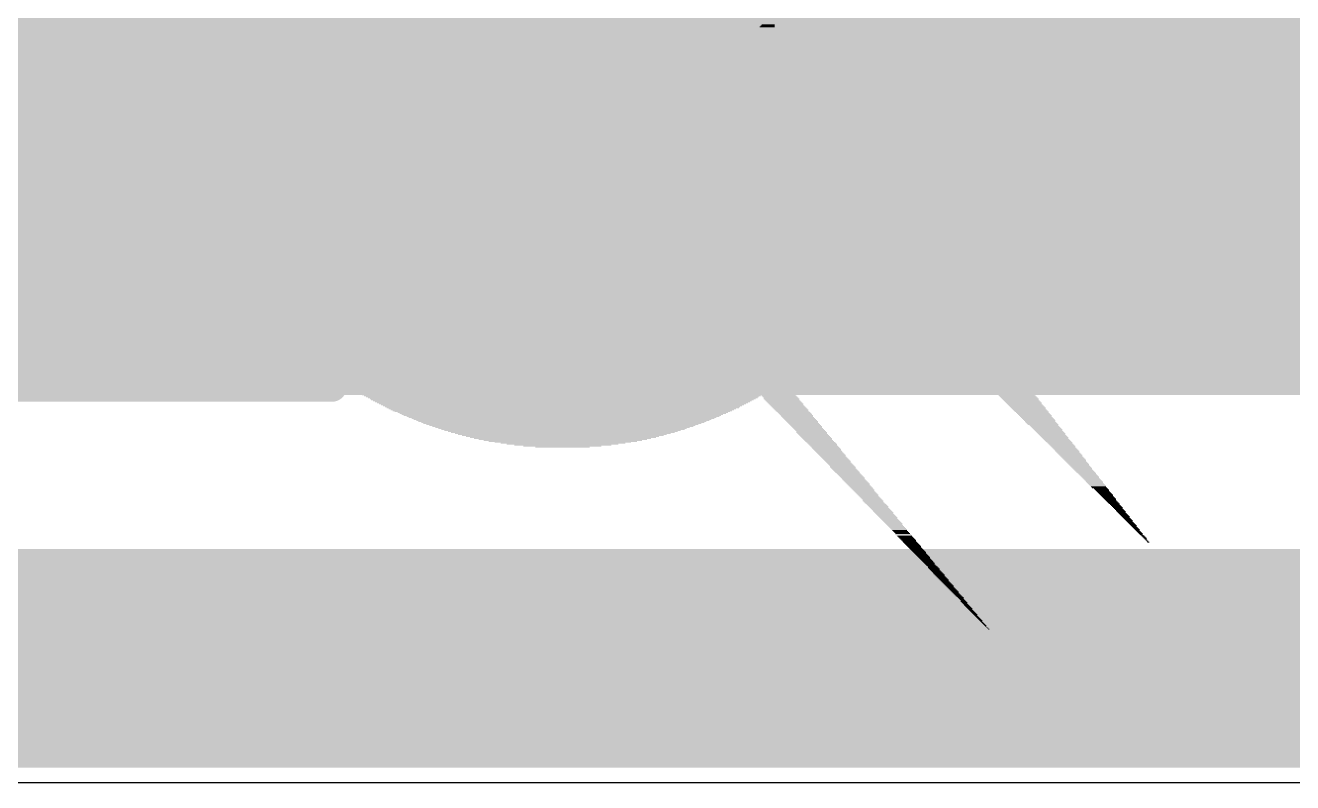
# Model space of a CAD drawing. Extents: x 0 to 6.01, y 0 to 3.
# Drawn here: x 2.01 to 3.291, y 0 to 0.766 of the extents above; entities that cross this region are included whole.
import ezdxf

# ---------------------------------------------------------------- set-up
doc = ezdxf.new("R2010")
doc.units = 0
for name, color, linetype in [('1', 12, 'CONTINUOUS'), ('20', 31, 'CONTINUOUS'), ('200', 132, 'CONTINUOUS')]:
    doc.layers.add(name, color=color, linetype=linetype)

# ---------------------------------------------------------------- blocks, each defined once
blk = doc.blocks.new('RECT')
blk.add_solid([(-0.5, -0.5), (0.5, -0.5), (-0.5, 0.5), (0.5, 0.5)])

msp = doc.modelspace()

# ---------------------------------------------------------------- linework, layer by layer
at = {"layer": '1'}
for points, const_width in [([(1.838, 0.78), (4.24, 0.78)], 0.03), ([(1.868, 0.75), (4.246, 0.75)], 0.03), ([(1.898, 0.72), (4.246, 0.72)], 0.03), ([(1.928, 0.69), (4.246, 0.69)], 0.03), ([(1.931, 0.66), (4.246, 0.66)], 0.03), ([(1.931, 0.63), (4.246, 0.63)], 0.03), ([(1.931, 0.6), (4.246, 0.6)], 0.03), ([(1.931, 0.57), (4.246, 0.57)], 0.03), ([(1.4, 0.55), (2.27, 0.55)], 0.03), ([(2.27, 0.55), (2.32, 0.5)], 0.03), ([(0.91, 0.54), (2.28, 0.54)], 0.03), ([(1.931, 0.54), (4.246, 0.54)], 0.03), ([(0.88, 0.51), (2.31, 0.51)], 0.03), ([(1.931, 0.51), (4.246, 0.51)], 0.03), ([(2.32, 0.5), (2.32, 0.4)], 0.03), ([(0.86, 0.48), (2.32, 0.48)], 0.03), ([(1.931, 0.48), (4.246, 0.48)], 0.03), ([(0.86, 0.45), (2.32, 0.45)], 0.03), ([(1.931, 0.45), (4.246, 0.45)], 0.03), ([(0.86, 0.42), (2.32, 0.42)], 0.03), ([(1.961, 0.42), (4.246, 0.42)], 0.03), ([(2.32, 0.4), (1.18, 0.4)], 0.03), ([(4.239, 0.407), (1.974, 0.407)], 0.03), ([(0.693265, 0.2201), (4.1951, 0.2201)], 0.032), ([(0.577, 0.192), (4.642, 0.192)], 0.032), ([(0.68807, 0.16), (4.61, 0.16)], 0.032), ([(0.672782, 0.128), (4.578, 0.128)], 0.032), ([(0.643494, 0.096), (4.546, 0.096)], 0.032), ([(0.395, 0.064), (4.514, 0.064)], 0.032), ([(0.395, 0.032), (4.482, 0.032)], 0.032), ([(4.481, 0.031), (0.395, 0.031)], 0.032)]:
    msp.add_lwpolyline(points, dxfattribs=dict(at, const_width=const_width))
at = {"layer": '1', "const_width": 0.015}
for points in [[(2.275303, 0.555303, 1), (2.264697, 0.544697)], [(2.27, 0.5425, 1), (2.27, 0.5575)], [(2.28, 0.5325, 1), (2.28, 0.5475)], [(2.31, 0.5025, 1), (2.31, 0.5175)], [(2.3275, 0.5, 1), (2.3125, 0.5)], [(2.314697, 0.494697, 1), (2.325303, 0.505303)], [(2.32, 0.4725, 1), (2.32, 0.4875)], [(2.32, 0.4425, 1), (2.32, 0.4575)], [(2.32, 0.4125, 1), (2.32, 0.4275)], [(2.32, 0.3925, 1), (2.32, 0.4075)], [(2.3125, 0.4, 1), (2.3275, 0.4)]]:
    msp.add_lwpolyline(points, format="xyb", dxfattribs=at)
at = {"layer": '20'}
msp.add_line((0, 0), (6, 0), dxfattribs=at)

# ---------------------------------------------------------------- block references
at = {"layer": '200', "yscale": 0.001}
for p, xscale in [((2.1955, 0.766), 0.098), ((2.1955, 0.765), 0.098), ((2.1955, 0.764), 0.098), ((2.1955, 0.763), 0.098), ((2.1955, 0.762), 0.098), ((2.1955, 0.761), 0.098), ((2.1955, 0.76), 0.098), ((2.1955, 0.759), 0.098), ((2.196, 0.758), 0.099), ((2.196, 0.757), 0.099), ((2.196, 0.756), 0.099), ((2.435, 0.766), 0.089), ((2.436, 0.765), 0.089), ((2.4365, 0.764), 0.09), ((2.4375, 0.763), 0.09), ((2.4385, 0.762), 0.09), ((2.4395, 0.761), 0.09), ((2.44, 0.76), 0.089), ((2.441, 0.759), 0.089), ((2.442, 0.758), 0.089), ((2.443, 0.757), 0.089), ((2.444, 0.756), 0.089), ((2.756, 0.756), 0.025), ((2.7565, 0.757), 0.024), ((2.757, 0.758), 0.023), ((2.7575, 0.759), 0.022), ((2.758, 0.76), 0.019), ((2.7585, 0.761), 0.018), ((2.759, 0.762), 0.017), ((2.7595, 0.763), 0.016), ((2.76, 0.764), 0.015), ((2.7605, 0.765), 0.014), ((2.761, 0.766), 0.013), ((2.9025, 0.756), 0.116), ((2.9025, 0.766), 0.114), ((2.9025, 0.765), 0.114), ((2.9025, 0.764), 0.114), ((2.903, 0.763), 0.115), ((2.903, 0.762), 0.115), ((2.903, 0.761), 0.115), ((2.903, 0.76), 0.115), ((2.903, 0.759), 0.115), ((2.903, 0.758), 0.115), ((2.903, 0.757), 0.115), ((2.196, 0.755), 0.099), ((2.196, 0.754), 0.099), ((2.196, 0.753), 0.099), ((2.196, 0.752), 0.099), ((2.196, 0.751), 0.099), ((2.196, 0.75), 0.099), ((2.1965, 0.749), 0.1), ((2.1965, 0.748), 0.1), ((2.1965, 0.747), 0.1), ((2.1965, 0.746), 0.1), ((2.1965, 0.745), 0.1), ((2.1965, 0.744), 0.1), ((2.1965, 0.743), 0.1), ((2.4445, 0.755), 0.088), ((2.4455, 0.754), 0.088), ((2.4465, 0.753), 0.088), ((2.4475, 0.752), 0.088), ((2.4485, 0.751), 0.088), ((2.4495, 0.75), 0.088), ((2.45, 0.749), 0.087), ((2.451, 0.748), 0.087), ((2.452, 0.747), 0.087), ((2.453, 0.746), 0.087), ((2.454, 0.745), 0.087), ((2.455, 0.744), 0.087), ((2.4555, 0.743), 0.086), ((2.7495, 0.743), 0.04), ((2.75, 0.744), 0.039), ((2.7505, 0.745), 0.038), ((2.751, 0.746), 0.037), ((2.7515, 0.747), 0.036), ((2.7525, 0.748), 0.034), ((2.753, 0.749), 0.033), ((2.7535, 0.75), 0.032), ((2.754, 0.751), 0.031), ((2.754, 0.752), 0.029), ((2.7545, 0.753), 0.028), ((2.755, 0.754), 0.027), ((2.7555, 0.755), 0.026), ((2.902, 0.746), 0.117), ((2.902, 0.745), 0.117), ((2.902, 0.744), 0.117), ((2.902, 0.743), 0.117), ((2.9025, 0.755), 0.116), ((2.9025, 0.754), 0.116), ((2.9025, 0.753), 0.116), ((2.9025, 0.752), 0.116), ((2.9025, 0.751), 0.116), ((2.9025, 0.75), 0.116), ((2.9025, 0.749), 0.116), ((2.9025, 0.748), 0.116), ((2.9025, 0.747), 0.116), ((2.197, 0.742), 0.101), ((2.197, 0.741), 0.101), ((2.197, 0.74), 0.101), ((2.197, 0.739), 0.101), ((2.197, 0.738), 0.101), ((2.197, 0.737), 0.101), ((2.1975, 0.736), 0.102), ((2.1975, 0.735), 0.102), ((2.1975, 0.734), 0.102), ((2.1975, 0.733), 0.102), ((2.1975, 0.732), 0.102), ((2.1975, 0.731), 0.102), ((2.198, 0.73), 0.103), ((2.4565, 0.742), 0.086), ((2.4575, 0.741), 0.086), ((2.4585, 0.74), 0.086), ((2.4595, 0.739), 0.086), ((2.4605, 0.738), 0.086), ((2.461, 0.737), 0.085), ((2.462, 0.736), 0.085), ((2.463, 0.735), 0.085), ((2.464, 0.734), 0.085), ((2.465, 0.733), 0.085), ((2.4655, 0.732), 0.084), ((2.4665, 0.731), 0.084), ((2.467, 0.73), 0.085), ((2.7435, 0.73), 0.056), ((2.744, 0.731), 0.055), ((2.7445, 0.732), 0.054), ((2.745, 0.733), 0.053), ((2.7455, 0.734), 0.052), ((2.7455, 0.735), 0.05), ((2.7465, 0.736), 0.048), ((2.747, 0.737), 0.047), ((2.7475, 0.738), 0.046), ((2.748, 0.739), 0.045), ((2.7485, 0.74), 0.044), ((2.749, 0.741), 0.043), ((2.7495, 0.742), 0.042), ((2.901, 0.73), 0.119), ((2.9015, 0.737), 0.118), ((2.9015, 0.736), 0.118), ((2.9015, 0.735), 0.118), ((2.9015, 0.734), 0.118), ((2.9015, 0.733), 0.118), ((2.9015, 0.732), 0.118), ((2.9015, 0.731), 0.118), ((2.902, 0.742), 0.117), ((2.902, 0.741), 0.117), ((2.902, 0.74), 0.117), ((2.902, 0.739), 0.117), ((2.902, 0.738), 0.117), ((2.198, 0.729), 0.103), ((2.198, 0.728), 0.103), ((2.198, 0.727), 0.103), ((2.198, 0.726), 0.103), ((2.1985, 0.725), 0.104), ((2.1985, 0.724), 0.104), ((2.1985, 0.723), 0.104), ((2.1985, 0.722), 0.104), ((2.1985, 0.721), 0.104), ((2.199, 0.72), 0.105), ((2.1995, 0.719), 0.104), ((2.1995, 0.718), 0.104), ((2.1995, 0.717), 0.104), ((2.468, 0.729), 0.085), ((2.469, 0.728), 0.085), ((2.47, 0.727), 0.085), ((2.4705, 0.726), 0.084), ((2.4715, 0.725), 0.084), ((2.4725, 0.724), 0.084), ((2.4735, 0.723), 0.084), ((2.4745, 0.722), 0.084), ((2.4755, 0.721), 0.084), ((2.476, 0.72), 0.083), ((2.477, 0.719), 0.083), ((2.478, 0.718), 0.083), ((2.479, 0.717), 0.083), ((2.7405, 0.717), 0.078), ((2.7405, 0.718), 0.076), ((2.741, 0.719), 0.075), ((2.741, 0.72), 0.073), ((2.741, 0.721), 0.071), ((2.741, 0.722), 0.069), ((2.7415, 0.723), 0.068), ((2.742, 0.724), 0.065), ((2.742, 0.725), 0.063), ((2.742, 0.726), 0.061), ((2.742, 0.727), 0.059), ((2.7425, 0.728), 0.058), ((2.743, 0.729), 0.057), ((2.8995, 0.717), 0.12), ((2.9, 0.723), 0.119), ((2.9, 0.722), 0.119), ((2.9, 0.721), 0.119), ((2.9, 0.72), 0.119), ((2.9, 0.719), 0.119), ((2.9, 0.718), 0.119), ((2.9005, 0.729), 0.118), ((2.9005, 0.728), 0.118), ((2.9005, 0.727), 0.118), ((2.9005, 0.726), 0.118), ((2.9005, 0.725), 0.118), ((2.9005, 0.724), 0.118), ((2.2, 0.716), 0.105), ((2.2, 0.715), 0.105), ((2.2, 0.714), 0.105), ((2.2, 0.713), 0.105), ((2.2, 0.712), 0.105), ((2.2005, 0.711), 0.106), ((2.2005, 0.71), 0.106), ((2.2005, 0.709), 0.106), ((2.2005, 0.708), 0.106), ((2.201, 0.707), 0.107), ((2.2015, 0.706), 0.106), ((2.2015, 0.705), 0.106), ((2.48, 0.716), 0.083), ((2.481, 0.715), 0.083), ((2.4815, 0.714), 0.082), ((2.4825, 0.713), 0.082), ((2.4835, 0.712), 0.082), ((2.4845, 0.711), 0.082), ((2.4855, 0.71), 0.082), ((2.486, 0.709), 0.081), ((2.487, 0.708), 0.081), ((2.488, 0.707), 0.081), ((2.489, 0.706), 0.081), ((2.49, 0.705), 0.081), ((2.7385, 0.705), 0.1), ((2.739, 0.706), 0.099), ((2.739, 0.707), 0.097), ((2.739, 0.708), 0.095), ((2.739, 0.709), 0.093), ((2.7395, 0.71), 0.092), ((2.74, 0.711), 0.089), ((2.74, 0.712), 0.087), ((2.74, 0.713), 0.085), ((2.7405, 0.714), 0.084), ((2.7405, 0.715), 0.082), ((2.7405, 0.716), 0.08), ((2.898, 0.706), 0.121), ((2.898, 0.705), 0.121), ((2.8985, 0.712), 0.12), ((2.8985, 0.711), 0.12), ((2.8985, 0.71), 0.12), ((2.8985, 0.709), 0.12), ((2.8985, 0.708), 0.12), ((2.8985, 0.707), 0.12), ((2.8995, 0.716), 0.12), ((2.8995, 0.715), 0.12), ((2.8995, 0.714), 0.12), ((2.8995, 0.713), 0.12), ((2.2015, 0.704), 0.106), ((2.202, 0.703), 0.107), ((2.202, 0.702), 0.107), ((2.202, 0.701), 0.107), ((2.2025, 0.7), 0.108), ((2.2025, 0.699), 0.108), ((2.2025, 0.698), 0.108), ((2.203, 0.697), 0.107), ((2.2035, 0.696), 0.108), ((2.2035, 0.695), 0.108), ((2.2035, 0.694), 0.108), ((2.204, 0.693), 0.109), ((2.204, 0.692), 0.109), ((2.491, 0.704), 0.081), ((2.4915, 0.703), 0.08), ((2.4925, 0.702), 0.08), ((2.4935, 0.701), 0.08), ((2.4945, 0.7), 0.08), ((2.4955, 0.699), 0.08), ((2.4965, 0.698), 0.08), ((2.497, 0.697), 0.079), ((2.498, 0.696), 0.079), ((2.4985, 0.695), 0.08), ((2.4995, 0.694), 0.08), ((2.5005, 0.693), 0.08), ((2.501, 0.692), 0.079), ((2.737, 0.692), 0.125), ((2.737, 0.693), 0.123), ((2.737, 0.694), 0.121), ((2.737, 0.695), 0.119), ((2.737, 0.696), 0.117), ((2.7375, 0.697), 0.116), ((2.7375, 0.698), 0.114), ((2.738, 0.699), 0.111), ((2.738, 0.7), 0.109), ((2.7385, 0.701), 0.108), ((2.7385, 0.702), 0.106), ((2.7385, 0.703), 0.104), ((2.7385, 0.704), 0.102), ((2.8955, 0.692), 0.122), ((2.8965, 0.697), 0.122), ((2.8965, 0.696), 0.122), ((2.8965, 0.695), 0.122), ((2.8965, 0.694), 0.122), ((2.896, 0.693), 0.121), ((2.897, 0.701), 0.121), ((2.897, 0.7), 0.121), ((2.897, 0.699), 0.121), ((2.897, 0.698), 0.121), ((2.898, 0.704), 0.121), ((2.898, 0.703), 0.121), ((2.8975, 0.702), 0.12), ((2.204, 0.691), 0.109), ((2.204, 0.69), 0.109), ((2.205, 0.689), 0.109), ((2.205, 0.688), 0.109), ((2.205, 0.687), 0.109), ((2.2055, 0.686), 0.11), ((2.2055, 0.685), 0.11), ((2.2055, 0.684), 0.11), ((2.206, 0.683), 0.111), ((2.2065, 0.682), 0.11), ((2.2065, 0.681), 0.11), ((2.207, 0.68), 0.111), ((2.207, 0.679), 0.111), ((2.502, 0.691), 0.079), ((2.503, 0.69), 0.079), ((2.504, 0.689), 0.079), ((2.505, 0.688), 0.079), ((2.506, 0.687), 0.079), ((2.5065, 0.686), 0.078), ((2.5075, 0.685), 0.078), ((2.5085, 0.684), 0.078), ((2.5095, 0.683), 0.078), ((2.5105, 0.682), 0.078), ((2.5115, 0.681), 0.078), ((2.512, 0.68), 0.077), ((2.513, 0.679), 0.077), ((2.736, 0.686), 0.135), ((2.736, 0.687), 0.133), ((2.7365, 0.688), 0.132), ((2.7365, 0.689), 0.13), ((2.7365, 0.69), 0.128), ((2.7365, 0.691), 0.126), ((2.741, 0.685), 0.127), ((2.746, 0.684), 0.119), ((2.7505, 0.683), 0.11), ((2.753, 0.682), 0.107), ((2.754, 0.681), 0.107), ((2.755, 0.68), 0.107), ((2.756, 0.679), 0.107), ((2.893, 0.68), 0.123), ((2.893, 0.679), 0.123), ((2.894, 0.684), 0.123), ((2.894, 0.683), 0.123), ((2.894, 0.682), 0.123), ((2.894, 0.681), 0.123), ((2.895, 0.688), 0.123), ((2.895, 0.687), 0.123), ((2.8945, 0.686), 0.122), ((2.8945, 0.685), 0.122), ((2.8955, 0.691), 0.122), ((2.8955, 0.69), 0.122), ((2.8955, 0.689), 0.122), ((2.207, 0.678), 0.111), ((2.2075, 0.677), 0.112), ((2.208, 0.676), 0.111), ((2.208, 0.675), 0.111), ((2.2085, 0.674), 0.112), ((2.2085, 0.673), 0.112), ((2.2085, 0.672), 0.112), ((2.2095, 0.671), 0.112), ((2.2095, 0.67), 0.112), ((2.21, 0.669), 0.113), ((2.21, 0.668), 0.113), ((2.21, 0.667), 0.113), ((2.211, 0.666), 0.113), ((2.514, 0.678), 0.077), ((2.515, 0.677), 0.077), ((2.516, 0.676), 0.077), ((2.517, 0.675), 0.077), ((2.5175, 0.674), 0.076), ((2.5185, 0.673), 0.076), ((2.5195, 0.672), 0.076), ((2.5205, 0.671), 0.076), ((2.5215, 0.67), 0.076), ((2.522, 0.669), 0.075), ((2.523, 0.668), 0.075), ((2.524, 0.667), 0.075), ((2.525, 0.666), 0.075), ((2.7565, 0.678), 0.106), ((2.7575, 0.677), 0.106), ((2.7585, 0.676), 0.106), ((2.7595, 0.675), 0.106), ((2.76, 0.674), 0.105), ((2.761, 0.673), 0.105), ((2.762, 0.672), 0.105), ((2.763, 0.671), 0.105), ((2.764, 0.67), 0.105), ((2.7645, 0.669), 0.104), ((2.7655, 0.668), 0.104), ((2.7665, 0.667), 0.104), ((2.7675, 0.666), 0.104), ((2.89, 0.666), 0.125), ((2.891, 0.669), 0.125), ((2.8905, 0.668), 0.124), ((2.8905, 0.667), 0.124), ((2.8915, 0.673), 0.124), ((2.8915, 0.672), 0.124), ((2.8915, 0.671), 0.124), ((2.8915, 0.67), 0.124), ((2.8925, 0.676), 0.124), ((2.8925, 0.675), 0.124), ((2.892, 0.674), 0.123), ((2.893, 0.678), 0.123), ((2.893, 0.677), 0.123), ((2.211, 0.665), 0.113), ((2.211, 0.664), 0.113), ((2.2115, 0.663), 0.114), ((2.2115, 0.662), 0.114), ((2.2125, 0.661), 0.114), ((2.2125, 0.66), 0.114), ((2.2125, 0.659), 0.114), ((2.213, 0.658), 0.115), ((2.213, 0.657), 0.115), ((2.214, 0.656), 0.115), ((2.214, 0.655), 0.115), ((2.214, 0.654), 0.115), ((2.2145, 0.653), 0.116), ((2.526, 0.665), 0.075), ((2.527, 0.664), 0.075), ((2.5275, 0.663), 0.074), ((2.5285, 0.662), 0.074), ((2.529, 0.661), 0.075), ((2.53, 0.66), 0.075), ((2.531, 0.659), 0.075), ((2.532, 0.658), 0.075), ((2.5325, 0.657), 0.074), ((2.5335, 0.656), 0.074), ((2.5345, 0.655), 0.074), ((2.5355, 0.654), 0.074), ((2.5365, 0.653), 0.074), ((2.768, 0.665), 0.103), ((2.769, 0.664), 0.103), ((2.77, 0.663), 0.103), ((2.771, 0.662), 0.103), ((2.7715, 0.661), 0.102), ((2.7725, 0.66), 0.102), ((2.7735, 0.659), 0.102), ((2.837, 0.658), 0.227), ((2.8375, 0.657), 0.226), ((2.838, 0.656), 0.225), ((2.8385, 0.655), 0.224), ((2.8385, 0.654), 0.222), ((2.839, 0.653), 0.221), ((2.888, 0.659), 0.125), ((2.889, 0.663), 0.125), ((2.889, 0.662), 0.125), ((2.889, 0.661), 0.125), ((2.889, 0.66), 0.125), ((2.89, 0.665), 0.125), ((2.89, 0.664), 0.125), ((2.215, 0.652), 0.115), ((2.2155, 0.651), 0.116), ((2.2155, 0.65), 0.116), ((2.216, 0.649), 0.117), ((2.2165, 0.648), 0.116), ((2.2165, 0.647), 0.116), ((2.217, 0.646), 0.117), ((2.217, 0.645), 0.117), ((2.2175, 0.644), 0.118), ((2.218, 0.643), 0.117), ((2.2185, 0.642), 0.118), ((2.2185, 0.641), 0.118), ((2.5375, 0.652), 0.074), ((2.538, 0.651), 0.073), ((2.539, 0.65), 0.073), ((2.54, 0.649), 0.073), ((2.541, 0.648), 0.073), ((2.542, 0.647), 0.073), ((2.5425, 0.646), 0.072), ((2.5435, 0.645), 0.072), ((2.5445, 0.644), 0.072), ((2.5455, 0.643), 0.072), ((2.5465, 0.642), 0.072), ((2.5475, 0.641), 0.072), ((2.8395, 0.652), 0.22), ((2.84, 0.651), 0.219), ((2.84, 0.65), 0.217), ((2.8405, 0.649), 0.216), ((2.841, 0.648), 0.215), ((2.8415, 0.647), 0.214), ((2.8415, 0.646), 0.212), ((2.842, 0.645), 0.211), ((2.8425, 0.644), 0.21), ((2.843, 0.643), 0.209), ((2.843, 0.642), 0.207), ((2.8435, 0.641), 0.206), ((2.2195, 0.64), 0.118), ((2.2195, 0.639), 0.118), ((2.22, 0.638), 0.119), ((2.22, 0.637), 0.119), ((2.221, 0.636), 0.119), ((2.221, 0.635), 0.119), ((2.2215, 0.634), 0.12), ((2.222, 0.633), 0.119), ((2.2225, 0.632), 0.12), ((2.2225, 0.631), 0.12), ((2.223, 0.63), 0.121), ((2.2235, 0.629), 0.12), ((2.224, 0.628), 0.121), ((2.548, 0.64), 0.071), ((2.549, 0.639), 0.071), ((2.55, 0.638), 0.071), ((2.551, 0.637), 0.071), ((2.552, 0.636), 0.071), ((2.553, 0.635), 0.071), ((2.5535, 0.634), 0.07), ((2.5545, 0.633), 0.07), ((2.5555, 0.632), 0.07), ((2.5565, 0.631), 0.07), ((2.5575, 0.63), 0.07), ((2.5585, 0.629), 0.07), ((2.559, 0.628), 0.069), ((2.844, 0.64), 0.205), ((2.8445, 0.639), 0.204), ((2.8445, 0.638), 0.202), ((2.845, 0.637), 0.201), ((2.8455, 0.636), 0.2), ((2.846, 0.635), 0.199), ((2.846, 0.634), 0.197), ((2.8465, 0.633), 0.196), ((2.847, 0.632), 0.195), ((2.847, 0.631), 0.193), ((2.8475, 0.63), 0.192), ((2.848, 0.629), 0.191), ((2.848, 0.628), 0.189), ((2.224, 0.627), 0.121), ((2.225, 0.626), 0.121), ((2.225, 0.625), 0.121), ((2.2255, 0.624), 0.122), ((2.226, 0.623), 0.121), ((2.2265, 0.622), 0.122), ((2.2265, 0.621), 0.122), ((2.2275, 0.62), 0.122), ((2.2275, 0.619), 0.122), ((2.228, 0.618), 0.123), ((2.228, 0.617), 0.123), ((2.229, 0.616), 0.123), ((2.2295, 0.615), 0.124), ((2.5595, 0.627), 0.07), ((2.5605, 0.626), 0.07), ((2.5615, 0.625), 0.07), ((2.5625, 0.624), 0.07), ((2.563, 0.623), 0.069), ((2.564, 0.622), 0.069), ((2.565, 0.621), 0.069), ((2.566, 0.62), 0.069), ((2.567, 0.619), 0.069), ((2.568, 0.618), 0.069), ((2.5685, 0.617), 0.068), ((2.5695, 0.616), 0.068), ((2.5705, 0.615), 0.068), ((2.8485, 0.627), 0.188), ((2.849, 0.626), 0.187), ((2.8495, 0.625), 0.186), ((2.8495, 0.624), 0.184), ((2.85, 0.623), 0.183), ((2.8505, 0.622), 0.182), ((2.851, 0.621), 0.179), ((2.8515, 0.62), 0.178), ((2.852, 0.619), 0.177), ((2.852, 0.618), 0.175), ((2.8525, 0.617), 0.174), ((2.853, 0.616), 0.173), ((2.853, 0.615), 0.171), ((2.2295, 0.614), 0.124), ((2.2305, 0.613), 0.124), ((2.2305, 0.612), 0.124), ((2.2315, 0.611), 0.124), ((2.232, 0.61), 0.125), ((2.232, 0.609), 0.125), ((2.233, 0.608), 0.125), ((2.233, 0.607), 0.125), ((2.2335, 0.606), 0.126), ((2.2345, 0.605), 0.126), ((2.2345, 0.604), 0.126), ((2.235, 0.603), 0.127), ((2.2355, 0.602), 0.126), ((2.5715, 0.614), 0.068), ((2.5725, 0.613), 0.068), ((2.5735, 0.612), 0.068), ((2.574, 0.611), 0.067), ((2.575, 0.61), 0.067), ((2.576, 0.609), 0.067), ((2.577, 0.608), 0.067), ((2.578, 0.607), 0.067), ((2.579, 0.606), 0.067), ((2.5795, 0.605), 0.066), ((2.5805, 0.604), 0.066), ((2.5815, 0.603), 0.066), ((2.5825, 0.602), 0.066), ((2.8535, 0.614), 0.17), ((2.854, 0.613), 0.169), ((2.854, 0.612), 0.167), ((2.8545, 0.611), 0.166), ((2.855, 0.61), 0.165), ((2.855, 0.609), 0.163), ((2.8555, 0.608), 0.162), ((2.856, 0.607), 0.161), ((2.856, 0.606), 0.159), ((2.8565, 0.605), 0.158), ((2.8565, 0.604), 0.156), ((2.857, 0.603), 0.155), ((2.8575, 0.602), 0.154), ((2.236, 0.601), 0.127), ((2.237, 0.6), 0.127), ((2.237, 0.599), 0.127), ((2.2375, 0.598), 0.128), ((2.2385, 0.597), 0.128), ((2.2385, 0.596), 0.128), ((2.2395, 0.595), 0.128), ((2.2395, 0.594), 0.128), ((2.24, 0.593), 0.129), ((2.241, 0.592), 0.129), ((2.2415, 0.591), 0.13), ((2.242, 0.59), 0.129), ((2.2425, 0.589), 0.13), ((2.5835, 0.601), 0.066), ((2.584, 0.6), 0.065), ((2.585, 0.599), 0.065), ((2.586, 0.598), 0.065), ((2.587, 0.597), 0.065), ((2.588, 0.596), 0.065), ((2.589, 0.595), 0.065), ((2.5895, 0.594), 0.064), ((2.59, 0.593), 0.065), ((2.591, 0.592), 0.065), ((2.592, 0.591), 0.065), ((2.593, 0.59), 0.065), ((2.594, 0.589), 0.065), ((2.8575, 0.601), 0.152), ((2.858, 0.6), 0.151), ((2.858, 0.599), 0.149), ((2.8585, 0.598), 0.148), ((2.859, 0.597), 0.147), ((2.859, 0.596), 0.145), ((2.8595, 0.595), 0.144), ((2.86, 0.594), 0.143), ((2.86, 0.593), 0.141), ((2.8605, 0.592), 0.14), ((2.8605, 0.591), 0.138), ((2.861, 0.59), 0.137), ((2.8615, 0.589), 0.136), ((2.243, 0.588), 0.131), ((2.2435, 0.587), 0.13), ((2.244, 0.586), 0.131), ((2.245, 0.585), 0.131), ((2.245, 0.584), 0.131), ((2.246, 0.583), 0.131), ((2.2465, 0.582), 0.132), ((2.2465, 0.581), 0.132), ((2.2475, 0.58), 0.132), ((2.248, 0.579), 0.133), ((2.249, 0.578), 0.133), ((2.2495, 0.577), 0.134), ((2.5945, 0.588), 0.064), ((2.5955, 0.587), 0.064), ((2.5965, 0.586), 0.064), ((2.5975, 0.585), 0.064), ((2.5985, 0.584), 0.064), ((2.5995, 0.583), 0.064), ((2.6, 0.582), 0.063), ((2.601, 0.581), 0.063), ((2.602, 0.58), 0.063), ((2.603, 0.579), 0.063), ((2.604, 0.578), 0.063), ((2.6045, 0.577), 0.062), ((2.8555, 0.577), 0.136), ((2.8565, 0.578), 0.136), ((2.8575, 0.58), 0.136), ((2.857, 0.579), 0.135), ((2.858, 0.582), 0.135), ((2.858, 0.581), 0.135), ((2.859, 0.583), 0.135), ((2.86, 0.585), 0.135), ((2.8595, 0.584), 0.134), ((2.861, 0.587), 0.135), ((2.8605, 0.586), 0.134), ((2.8615, 0.588), 0.134), ((2.25, 0.576), 0.133), ((2.2505, 0.575), 0.134), ((2.2515, 0.574), 0.134), ((2.2515, 0.573), 0.134), ((2.2525, 0.572), 0.134), ((2.253, 0.571), 0.135), ((2.2535, 0.57), 0.136), ((2.2545, 0.569), 0.136), ((2.2545, 0.568), 0.136), ((2.2555, 0.567), 0.136), ((2.256, 0.566), 0.137), ((2.257, 0.565), 0.137), ((2.2575, 0.564), 0.138), ((2.6055, 0.576), 0.062), ((2.6065, 0.575), 0.062), ((2.6075, 0.574), 0.062), ((2.6085, 0.573), 0.062), ((2.6095, 0.572), 0.062), ((2.61, 0.571), 0.061), ((2.611, 0.57), 0.061), ((2.612, 0.569), 0.061), ((2.613, 0.568), 0.061), ((2.614, 0.567), 0.061), ((2.615, 0.566), 0.061), ((2.6155, 0.565), 0.06), ((2.6165, 0.564), 0.06), ((2.849, 0.565), 0.139), ((2.8485, 0.564), 0.138), ((2.8495, 0.566), 0.138), ((2.8505, 0.568), 0.138), ((2.8505, 0.567), 0.138), ((2.8515, 0.569), 0.138), ((2.852, 0.571), 0.137), ((2.852, 0.57), 0.137), ((2.853, 0.572), 0.137), ((2.854, 0.574), 0.137), ((2.8535, 0.573), 0.136), ((2.8545, 0.575), 0.136), ((2.8555, 0.576), 0.136), ((2.258, 0.563), 0.137), ((2.2585, 0.562), 0.138), ((2.2595, 0.561), 0.138), ((2.26, 0.56), 0.139), ((2.261, 0.559), 0.139), ((2.2615, 0.558), 0.14), ((2.2625, 0.557), 0.14), ((2.263, 0.556), 0.139), ((2.2635, 0.555), 0.14), ((2.2645, 0.554), 0.14), ((2.265, 0.553), 0.141), ((2.266, 0.552), 0.141), ((2.2665, 0.551), 0.142), ((2.6175, 0.563), 0.06), ((2.6185, 0.562), 0.06), ((2.6195, 0.561), 0.06), ((2.6205, 0.56), 0.06), ((2.6205, 0.559), 0.06), ((2.6215, 0.558), 0.06), ((2.6225, 0.557), 0.06), ((2.6235, 0.556), 0.06), ((2.6245, 0.555), 0.06), ((2.625, 0.554), 0.059), ((2.626, 0.553), 0.059), ((2.627, 0.552), 0.059), ((2.628, 0.551), 0.059), ((2.84, 0.551), 0.141), ((2.841, 0.552), 0.141), ((2.842, 0.554), 0.141), ((2.8415, 0.553), 0.14), ((2.8425, 0.555), 0.14), ((2.8435, 0.556), 0.14), ((2.8445, 0.558), 0.14), ((2.844, 0.557), 0.139), ((2.8455, 0.559), 0.14), ((2.846, 0.56), 0.139), ((2.847, 0.562), 0.139), ((2.847, 0.561), 0.139), ((2.848, 0.563), 0.139), ((2.2675, 0.55), 0.142), ((2.268, 0.549), 0.143), ((2.269, 0.548), 0.143), ((2.2695, 0.547), 0.144), ((2.2705, 0.546), 0.144), ((2.2715, 0.545), 0.144), ((2.2715, 0.544), 0.144), ((2.2725, 0.543), 0.144), ((2.273, 0.542), 0.145), ((2.274, 0.541), 0.145), ((2.2745, 0.54), 0.146), ((2.2755, 0.539), 0.146), ((2.2765, 0.538), 0.146), ((2.629, 0.55), 0.059), ((2.63, 0.549), 0.059), ((2.6305, 0.548), 0.058), ((2.6315, 0.547), 0.058), ((2.6325, 0.546), 0.058), ((2.6335, 0.545), 0.058), ((2.6345, 0.544), 0.058), ((2.6355, 0.543), 0.058), ((2.636, 0.542), 0.057), ((2.637, 0.541), 0.057), ((2.638, 0.54), 0.057), ((2.639, 0.539), 0.057), ((2.64, 0.538), 0.057), ((2.8385, 0.538), 0.16), ((2.8385, 0.539), 0.158), ((2.8385, 0.54), 0.156), ((2.8385, 0.541), 0.154), ((2.839, 0.542), 0.153), ((2.839, 0.543), 0.151), ((2.8385, 0.545), 0.148), ((2.839, 0.544), 0.149), ((2.8385, 0.546), 0.146), ((2.839, 0.547), 0.145), ((2.839, 0.548), 0.143), ((2.8395, 0.55), 0.142), ((2.839, 0.549), 0.141), ((2.277, 0.537), 0.147), ((2.278, 0.536), 0.147), ((2.2785, 0.535), 0.148), ((2.2795, 0.534), 0.148), ((2.281, 0.533), 0.149), ((2.2815, 0.532), 0.15), ((2.2825, 0.531), 0.15), ((2.283, 0.53), 0.151), ((2.284, 0.529), 0.151), ((2.285, 0.528), 0.151), ((2.2855, 0.527), 0.152), ((2.2865, 0.526), 0.152), ((2.2875, 0.525), 0.152), ((2.6405, 0.537), 0.056), ((2.6415, 0.536), 0.056), ((2.6425, 0.535), 0.056), ((2.6435, 0.534), 0.056), ((2.6445, 0.533), 0.056), ((2.6455, 0.532), 0.056), ((2.646, 0.531), 0.055), ((2.647, 0.53), 0.055), ((2.648, 0.529), 0.055), ((2.649, 0.528), 0.055), ((2.65, 0.527), 0.055), ((2.651, 0.526), 0.055), ((2.6515, 0.525), 0.054), ((2.8375, 0.525), 0.182), ((2.8375, 0.526), 0.18), ((2.8375, 0.527), 0.178), ((2.8375, 0.528), 0.176), ((2.838, 0.529), 0.175), ((2.838, 0.53), 0.173), ((2.838, 0.531), 0.171), ((2.838, 0.532), 0.169), ((2.838, 0.533), 0.167), ((2.8385, 0.534), 0.166), ((2.8385, 0.535), 0.164), ((2.8385, 0.536), 0.162), ((2.8385, 0.537), 0.16), ((2.288, 0.524), 0.153), ((2.289, 0.523), 0.153), ((2.2905, 0.522), 0.154), ((2.291, 0.521), 0.155), ((2.292, 0.52), 0.155), ((2.293, 0.519), 0.155), ((2.2935, 0.518), 0.156), ((2.295, 0.517), 0.157), ((2.296, 0.516), 0.157), ((2.2965, 0.515), 0.158), ((2.2975, 0.514), 0.158), ((2.299, 0.513), 0.159), ((2.2995, 0.512), 0.16), ((2.652, 0.524), 0.055), ((2.653, 0.523), 0.055), ((2.654, 0.522), 0.055), ((2.655, 0.521), 0.055), ((2.656, 0.52), 0.055), ((2.6565, 0.519), 0.054), ((2.6575, 0.518), 0.054), ((2.6585, 0.517), 0.054), ((2.6595, 0.516), 0.054), ((2.6605, 0.515), 0.054), ((2.661, 0.514), 0.053), ((2.662, 0.513), 0.053), ((2.663, 0.512), 0.053), ((2.836, 0.512), 0.205), ((2.836, 0.513), 0.203), ((2.836, 0.514), 0.201), ((2.836, 0.515), 0.199), ((2.8365, 0.516), 0.198), ((2.8365, 0.517), 0.196), ((2.8365, 0.518), 0.194), ((2.8365, 0.519), 0.192), ((2.837, 0.52), 0.191), ((2.837, 0.521), 0.189), ((2.837, 0.522), 0.187), ((2.837, 0.523), 0.185), ((2.837, 0.524), 0.183), ((2.3005, 0.511), 0.16), ((2.3015, 0.51), 0.16), ((2.3025, 0.509), 0.162), ((2.3035, 0.508), 0.162), ((2.3045, 0.507), 0.162), ((2.306, 0.506), 0.163), ((2.3065, 0.505), 0.164), ((2.308, 0.504), 0.165), ((2.309, 0.503), 0.165), ((2.31, 0.502), 0.165), ((2.311, 0.501), 0.167), ((2.312, 0.5), 0.167), ((2.664, 0.511), 0.053), ((2.665, 0.51), 0.053), ((2.666, 0.509), 0.053), ((2.6665, 0.508), 0.052), ((2.6675, 0.507), 0.052), ((2.6685, 0.506), 0.052), ((2.6695, 0.505), 0.052), ((2.6705, 0.504), 0.052), ((2.6715, 0.503), 0.052), ((2.672, 0.502), 0.051), ((2.673, 0.501), 0.051), ((2.674, 0.5), 0.051), ((2.798, 0.5), 0.159), ((2.7995, 0.501), 0.158), ((2.8005, 0.502), 0.158), ((2.834, 0.503), 0.223), ((2.834, 0.504), 0.221), ((2.8345, 0.505), 0.218), ((2.8345, 0.506), 0.216), ((2.835, 0.507), 0.215), ((2.835, 0.508), 0.213), ((2.835, 0.509), 0.211), ((2.8355, 0.51), 0.208), ((2.8355, 0.511), 0.206), ((2.9135, 0.502), 0.064), ((2.9145, 0.501), 0.064), ((2.9155, 0.5), 0.064), ((2.3135, 0.499), 0.168), ((2.3145, 0.498), 0.168), ((2.3155, 0.497), 0.17), ((2.3165, 0.496), 0.17), ((2.318, 0.495), 0.171), ((2.319, 0.494), 0.171), ((2.32, 0.493), 0.173), ((2.321, 0.492), 0.173), ((2.3225, 0.491), 0.174), ((2.324, 0.49), 0.175), ((2.325, 0.489), 0.175), ((2.326, 0.488), 0.177), ((2.3275, 0.487), 0.178), ((2.675, 0.499), 0.051), ((2.676, 0.498), 0.051), ((2.677, 0.497), 0.051), ((2.6775, 0.496), 0.05), ((2.6785, 0.495), 0.05), ((2.6795, 0.494), 0.05), ((2.6805, 0.493), 0.05), ((2.6815, 0.492), 0.05), ((2.764, 0.491), 0.213), ((2.764, 0.49), 0.213), ((2.764, 0.489), 0.211), ((2.764, 0.488), 0.209), ((2.764, 0.487), 0.207), ((2.7895, 0.492), 0.164), ((2.791, 0.493), 0.163), ((2.792, 0.494), 0.163), ((2.7935, 0.495), 0.162), ((2.794, 0.496), 0.161), ((2.795, 0.497), 0.161), ((2.7965, 0.498), 0.16), ((2.7975, 0.499), 0.16), ((2.9165, 0.499), 0.064), ((2.9175, 0.498), 0.064), ((2.918, 0.497), 0.063), ((2.919, 0.496), 0.063), ((2.92, 0.495), 0.063), ((2.921, 0.494), 0.063), ((2.9215, 0.493), 0.062), ((2.9225, 0.492), 0.062), ((2.924, 0.491), 0.061), ((2.925, 0.49), 0.061), ((2.9255, 0.489), 0.06), ((2.9265, 0.488), 0.06), ((2.9275, 0.487), 0.06), ((2.3285, 0.486), 0.178), ((2.33, 0.485), 0.179), ((2.3315, 0.484), 0.18), ((2.333, 0.483), 0.181), ((2.3345, 0.482), 0.182), ((2.335, 0.481), 0.183), ((2.3365, 0.48), 0.184), ((2.338, 0.479), 0.185), ((2.3395, 0.478), 0.186), ((2.341, 0.477), 0.187), ((2.3425, 0.476), 0.188), ((2.3445, 0.475), 0.19), ((2.345, 0.474), 0.191), ((2.764, 0.486), 0.205), ((2.764, 0.485), 0.203), ((2.7645, 0.484), 0.202), ((2.7645, 0.483), 0.2), ((2.7645, 0.482), 0.198), ((2.7645, 0.481), 0.196), ((2.7645, 0.48), 0.194), ((2.7645, 0.479), 0.192), ((2.7645, 0.478), 0.19), ((2.765, 0.477), 0.189), ((2.765, 0.476), 0.187), ((2.765, 0.475), 0.185), ((2.765, 0.474), 0.183), ((2.9285, 0.486), 0.06), ((2.9295, 0.485), 0.06), ((2.93, 0.484), 0.059), ((2.931, 0.483), 0.059), ((2.932, 0.482), 0.059), ((2.933, 0.481), 0.059), ((2.9335, 0.48), 0.058), ((2.9345, 0.479), 0.058), ((2.9355, 0.478), 0.058), ((2.9365, 0.477), 0.058), ((2.9375, 0.476), 0.058), ((2.938, 0.475), 0.057), ((2.939, 0.474), 0.057), ((2.347, 0.473), 0.193), ((2.3485, 0.472), 0.194), ((2.35, 0.471), 0.195), ((2.352, 0.47), 0.197), ((2.3535, 0.469), 0.198), ((2.355, 0.468), 0.199), ((2.357, 0.467), 0.201), ((2.359, 0.466), 0.203), ((2.3605, 0.465), 0.204), ((2.3625, 0.464), 0.206), ((2.3645, 0.463), 0.208), ((2.3665, 0.462), 0.21), ((2.3685, 0.461), 0.212), ((2.7455, 0.461), 0.198), ((2.7475, 0.462), 0.196), ((2.7495, 0.463), 0.194), ((2.751, 0.464), 0.193), ((2.753, 0.465), 0.191), ((2.7545, 0.466), 0.19), ((2.7565, 0.467), 0.188), ((2.758, 0.468), 0.187), ((2.759, 0.469), 0.185), ((2.761, 0.47), 0.183), ((2.7625, 0.471), 0.182), ((2.764, 0.472), 0.181), ((2.765, 0.473), 0.181), ((2.94, 0.473), 0.057), ((2.941, 0.472), 0.057), ((2.9415, 0.471), 0.056), ((2.9425, 0.47), 0.056), ((2.9435, 0.469), 0.056), ((2.9445, 0.468), 0.056), ((2.945, 0.467), 0.055), ((2.946, 0.466), 0.055), ((2.947, 0.465), 0.055), ((2.948, 0.464), 0.055), ((2.949, 0.463), 0.055), ((2.9495, 0.462), 0.054), ((2.9505, 0.461), 0.054), ((2.3705, 0.46), 0.214), ((2.3725, 0.459), 0.216), ((2.374, 0.458), 0.219), ((2.377, 0.457), 0.221), ((2.3795, 0.456), 0.224), ((2.3815, 0.455), 0.226), ((2.384, 0.454), 0.229), ((2.387, 0.453), 0.233), ((2.39, 0.452), 0.237), ((2.393, 0.451), 0.241), ((2.397, 0.45), 0.247), ((2.401, 0.449), 0.253), ((2.406, 0.448), 0.261), ((2.709, 0.448), 0.245), ((2.714, 0.449), 0.237), ((2.718, 0.45), 0.231), ((2.7215, 0.451), 0.226), ((2.7245, 0.452), 0.222), ((2.7275, 0.453), 0.218), ((2.73, 0.454), 0.215), ((2.733, 0.455), 0.211), ((2.735, 0.456), 0.209), ((2.7375, 0.457), 0.206), ((2.7395, 0.458), 0.204), ((2.7415, 0.459), 0.202), ((2.744, 0.46), 0.199), ((2.9515, 0.46), 0.054), ((2.9525, 0.459), 0.054), ((2.953, 0.458), 0.053), ((2.954, 0.457), 0.053), ((2.955, 0.456), 0.053), ((2.956, 0.455), 0.053), ((2.957, 0.454), 0.053), ((2.9575, 0.453), 0.052), ((2.9585, 0.452), 0.052), ((2.9595, 0.451), 0.052), ((2.9605, 0.45), 0.052), ((2.961, 0.449), 0.051), ((2.962, 0.448), 0.051), ((2.415, 0.447), 0.277), ((2.553, 0.446), 0.551), ((2.553, 0.445), 0.549), ((2.553, 0.444), 0.547), ((2.553, 0.443), 0.545), ((2.553, 0.442), 0.543), ((2.5535, 0.441), 0.54), ((2.5535, 0.44), 0.538), ((2.5535, 0.439), 0.536), ((2.5535, 0.438), 0.534), ((2.553, 0.437), 0.531), ((2.553, 0.436), 0.529), ((2.7, 0.447), 0.261), ((2.963, 0.447), 0.051), ((2.964, 0.446), 0.051), ((2.9645, 0.445), 0.05), ((2.9655, 0.444), 0.05), ((2.9665, 0.443), 0.05), ((2.9675, 0.442), 0.05), ((2.9685, 0.441), 0.05), ((2.969, 0.44), 0.049), ((2.97, 0.439), 0.049), ((2.971, 0.438), 0.049), ((2.972, 0.437), 0.049), ((2.9725, 0.436), 0.048), ((2.553, 0.435), 0.527), ((2.5535, 0.434), 0.524), ((2.5535, 0.433), 0.522), ((2.5535, 0.432), 0.52), ((2.553, 0.431), 0.517), ((2.553, 0.43), 0.515), ((2.5535, 0.429), 0.512), ((2.5535, 0.428), 0.51), ((2.553, 0.427), 0.507), ((2.553, 0.426), 0.505), ((2.5535, 0.425), 0.502), ((2.5535, 0.424), 0.5), ((2.553, 0.423), 0.497), ((2.9735, 0.435), 0.048), ((2.9745, 0.434), 0.048), ((2.9755, 0.433), 0.048), ((2.9765, 0.432), 0.048), ((2.977, 0.431), 0.047), ((2.978, 0.43), 0.047), ((2.979, 0.429), 0.047), ((2.98, 0.428), 0.047), ((2.9805, 0.427), 0.046), ((2.982, 0.426), 0.045), ((2.983, 0.425), 0.045), ((2.984, 0.424), 0.045), ((2.985, 0.423), 0.045), ((2.5535, 0.422), 0.494), ((2.5535, 0.421), 0.492), ((2.553, 0.42), 0.489), ((2.5535, 0.419), 0.486), ((2.5535, 0.418), 0.484), ((2.553, 0.417), 0.481), ((2.5535, 0.416), 0.478), ((2.5535, 0.415), 0.476), ((2.553, 0.414), 0.473), ((2.5535, 0.413), 0.47), ((2.553, 0.412), 0.467), ((2.5535, 0.411), 0.464), ((2.553, 0.41), 0.461), ((2.9855, 0.422), 0.044), ((2.9865, 0.421), 0.044), ((2.9875, 0.42), 0.044), ((2.9885, 0.419), 0.044), ((2.989, 0.418), 0.043), ((2.99, 0.417), 0.043), ((2.991, 0.416), 0.043), ((2.992, 0.415), 0.043), ((2.9925, 0.414), 0.042), ((2.9935, 0.413), 0.042), ((2.9945, 0.412), 0.042), ((2.9955, 0.411), 0.042), ((2.9965, 0.41), 0.042), ((2.553, 0.409), 0.459), ((2.5535, 0.408), 0.456), ((2.553, 0.407), 0.453), ((2.5535, 0.406), 0.45), ((2.554, 0.405), 0.449), ((2.555, 0.404), 0.447), ((2.556, 0.403), 0.447), ((2.5575, 0.402), 0.446), ((2.559, 0.401), 0.445), ((2.56, 0.4), 0.445), ((2.561, 0.399), 0.443), ((2.562, 0.398), 0.443), ((2.5635, 0.397), 0.442), ((2.997, 0.409), 0.041), ((2.998, 0.408), 0.041), ((2.999, 0.407), 0.041), ((3, 0.406), 0.041), ((3.0005, 0.405), 0.04), ((3.0015, 0.404), 0.04), ((3.0025, 0.403), 0.04), ((3.0035, 0.402), 0.04), ((3.0045, 0.401), 0.04), ((3.005, 0.4), 0.039), ((3.006, 0.399), 0.039), ((3.007, 0.398), 0.039), ((3.008, 0.397), 0.039), ((2.565, 0.396), 0.441), ((2.566, 0.395), 0.441), ((2.5675, 0.394), 0.44), ((2.5685, 0.393), 0.438), ((2.5695, 0.392), 0.438), ((2.553, 0.391), 0.401), ((2.553, 0.39), 0.397), ((2.5535, 0.389), 0.394), ((2.5535, 0.388), 0.39), ((2.553, 0.387), 0.387), ((2.553, 0.386), 0.383), ((2.553, 0.385), 0.379), ((2.553, 0.384), 0.375), ((2.772, 0.391), 0.035), ((2.773, 0.39), 0.035), ((2.774, 0.389), 0.035), ((2.7745, 0.388), 0.036), ((2.775, 0.387), 0.035), ((2.776, 0.386), 0.035), ((2.777, 0.385), 0.035), ((2.778, 0.384), 0.035), ((3.0085, 0.396), 0.038), ((3.0095, 0.395), 0.038), ((3.0105, 0.394), 0.038), ((3.0115, 0.393), 0.038), ((3.012, 0.392), 0.037), ((3.013, 0.391), 0.037), ((3.014, 0.39), 0.037), ((3.015, 0.389), 0.037), ((3.016, 0.388), 0.037), ((3.0165, 0.387), 0.036), ((3.0175, 0.386), 0.036), ((3.0185, 0.385), 0.036), ((3.0195, 0.384), 0.036), ((2.553, 0.383), 0.371), ((2.553, 0.382), 0.367), ((2.553, 0.381), 0.363), ((2.553, 0.38), 0.359), ((2.5535, 0.379), 0.356), ((2.553, 0.378), 0.351), ((2.553, 0.377), 0.347), ((2.553, 0.376), 0.343), ((2.553, 0.375), 0.339), ((2.5535, 0.374), 0.334), ((2.5535, 0.373), 0.33), ((2.553, 0.372), 0.325), ((2.779, 0.383), 0.035), ((2.7795, 0.382), 0.034), ((2.7805, 0.381), 0.034), ((2.7815, 0.38), 0.034), ((2.7825, 0.379), 0.034), ((2.7835, 0.378), 0.034), ((2.7845, 0.377), 0.034), ((2.785, 0.376), 0.033), ((2.786, 0.375), 0.033), ((2.787, 0.374), 0.033), ((2.788, 0.373), 0.033), ((2.789, 0.372), 0.033), ((3.02, 0.383), 0.035), ((3.021, 0.382), 0.035), ((3.022, 0.381), 0.035), ((3.023, 0.38), 0.035), ((3.024, 0.379), 0.035), ((3.0245, 0.378), 0.034), ((3.0255, 0.377), 0.034), ((3.0265, 0.376), 0.034), ((3.0275, 0.375), 0.034), ((3.028, 0.374), 0.033), ((3.029, 0.373), 0.033), ((3.03, 0.372), 0.033), ((2.553, 0.371), 0.321), ((2.5535, 0.37), 0.316), ((2.553, 0.369), 0.311), ((2.5535, 0.368), 0.306), ((2.553, 0.367), 0.301), ((2.5535, 0.366), 0.296), ((2.553, 0.365), 0.291), ((2.5535, 0.364), 0.286), ((2.553, 0.363), 0.281), ((2.553, 0.362), 0.275), ((2.553, 0.361), 0.269), ((2.5535, 0.36), 0.264), ((2.553, 0.359), 0.257), ((2.79, 0.371), 0.033), ((2.7905, 0.37), 0.032), ((2.7915, 0.369), 0.032), ((2.7925, 0.368), 0.032), ((2.7935, 0.367), 0.032), ((2.7945, 0.366), 0.032), ((2.7955, 0.365), 0.032), ((2.796, 0.364), 0.031), ((2.797, 0.363), 0.031), ((2.798, 0.362), 0.031), ((2.799, 0.361), 0.031), ((2.8, 0.36), 0.031), ((2.8005, 0.359), 0.03), ((3.031, 0.371), 0.033), ((3.0315, 0.37), 0.032), ((3.0325, 0.369), 0.032), ((3.0335, 0.368), 0.032), ((3.0345, 0.367), 0.032), ((3.0355, 0.366), 0.032), ((3.036, 0.365), 0.031), ((3.037, 0.364), 0.031), ((3.038, 0.363), 0.031), ((3.039, 0.362), 0.031), ((3.04, 0.361), 0.029), ((3.041, 0.36), 0.029), ((3.042, 0.359), 0.029), ((2.553, 0.358), 0.251), ((2.5535, 0.357), 0.246), ((2.553, 0.356), 0.239), ((2.5535, 0.355), 0.232), ((2.5535, 0.354), 0.226), ((2.5535, 0.353), 0.218), ((2.553, 0.352), 0.211), ((2.5535, 0.351), 0.204), ((2.553, 0.35), 0.195), ((2.5535, 0.349), 0.188), ((2.553, 0.348), 0.179), ((2.5535, 0.347), 0.17), ((2.5535, 0.346), 0.16), ((2.8015, 0.358), 0.03), ((2.8025, 0.357), 0.03), ((2.8035, 0.356), 0.03), ((2.8045, 0.355), 0.03), ((2.805, 0.354), 0.031), ((2.8055, 0.353), 0.03), ((2.8065, 0.352), 0.03), ((2.8075, 0.351), 0.03), ((2.8085, 0.35), 0.03), ((2.8095, 0.349), 0.03), ((2.8105, 0.348), 0.03), ((2.811, 0.347), 0.029), ((2.812, 0.346), 0.029), ((3.043, 0.358), 0.029), ((3.044, 0.357), 0.029), ((3.0445, 0.356), 0.028), ((3.0455, 0.355), 0.028), ((3.0465, 0.354), 0.028), ((3.0475, 0.353), 0.028), ((3.048, 0.352), 0.027), ((3.049, 0.351), 0.027), ((3.05, 0.35), 0.027), ((3.051, 0.349), 0.027), ((3.0515, 0.348), 0.026), ((3.0525, 0.347), 0.026), ((3.0535, 0.346), 0.026), ((2.5535, 0.345), 0.15), ((2.5535, 0.344), 0.138), ((2.5535, 0.343), 0.126), ((2.553, 0.342), 0.113), ((2.5535, 0.341), 0.098), ((2.553, 0.34), 0.079), ((2.553, 0.339), 0.055), ((2.813, 0.345), 0.029), ((2.814, 0.344), 0.029), ((2.815, 0.343), 0.029), ((2.816, 0.342), 0.029), ((2.8165, 0.341), 0.028), ((2.8175, 0.34), 0.028), ((2.8185, 0.339), 0.028), ((2.8195, 0.338), 0.028), ((2.8205, 0.337), 0.028), ((2.821, 0.336), 0.027), ((2.822, 0.335), 0.027), ((2.823, 0.334), 0.027), ((2.824, 0.333), 0.027), ((3.0545, 0.345), 0.026), ((3.0555, 0.344), 0.026), ((3.056, 0.343), 0.025), ((3.057, 0.342), 0.025), ((3.058, 0.341), 0.025), ((3.059, 0.34), 0.025), ((3.0595, 0.339), 0.024), ((3.0605, 0.338), 0.024), ((3.0615, 0.337), 0.024), ((3.0625, 0.336), 0.024), ((3.0635, 0.335), 0.024), ((3.064, 0.334), 0.023), ((3.065, 0.333), 0.023), ((2.825, 0.332), 0.027), ((2.826, 0.331), 0.027), ((2.8265, 0.33), 0.026), ((2.8275, 0.329), 0.026), ((2.8285, 0.328), 0.026), ((2.8295, 0.327), 0.026), ((2.8305, 0.326), 0.026), ((2.8315, 0.325), 0.026), ((2.832, 0.324), 0.025), ((2.833, 0.323), 0.025), ((2.834, 0.322), 0.025), ((2.835, 0.321), 0.025), ((2.836, 0.32), 0.025), ((3.066, 0.332), 0.023), ((3.067, 0.331), 0.023), ((3.0675, 0.33), 0.022), ((3.0685, 0.329), 0.022), ((3.0695, 0.328), 0.022), ((3.0705, 0.327), 0.022), ((3.0715, 0.326), 0.022), ((3.072, 0.325), 0.021), ((3.073, 0.324), 0.021), ((3.074, 0.323), 0.021), ((3.075, 0.322), 0.021), ((3.0755, 0.321), 0.02), ((3.0765, 0.32), 0.02), ((2.8365, 0.319), 0.026), ((2.837, 0.318), 0.025), ((2.838, 0.317), 0.025), ((2.839, 0.316), 0.025), ((2.84, 0.315), 0.025), ((2.841, 0.314), 0.025), ((2.8415, 0.313), 0.024), ((2.8425, 0.312), 0.024), ((2.8435, 0.311), 0.024), ((2.8445, 0.31), 0.024), ((2.8455, 0.309), 0.024), ((2.8465, 0.308), 0.024), ((2.847, 0.307), 0.023), ((3.0775, 0.319), 0.02), ((3.0785, 0.318), 0.02), ((3.079, 0.317), 0.019), ((3.08, 0.316), 0.019), ((3.081, 0.315), 0.019), ((3.082, 0.314), 0.019), ((3.083, 0.313), 0.019), ((3.0835, 0.312), 0.018), ((3.0845, 0.311), 0.018), ((3.0855, 0.31), 0.018), ((3.0865, 0.309), 0.018), ((3.087, 0.308), 0.017), ((3.088, 0.307), 0.017), ((2.848, 0.306), 0.023), ((2.849, 0.305), 0.023), ((2.85, 0.304), 0.023), ((2.851, 0.303), 0.023), ((2.852, 0.302), 0.023), ((2.8525, 0.301), 0.022), ((2.8535, 0.3), 0.022), ((2.8545, 0.299), 0.022), ((2.8555, 0.298), 0.022), ((2.8565, 0.297), 0.022), ((2.8575, 0.296), 0.022), ((2.858, 0.295), 0.021), ((3.089, 0.306), 0.017), ((3.09, 0.305), 0.017), ((3.091, 0.304), 0.017), ((3.0915, 0.303), 0.016), ((3.0925, 0.302), 0.016), ((3.0935, 0.301), 0.016), ((3.0945, 0.3), 0.016), ((3.095, 0.299), 0.015), ((3.096, 0.298), 0.015), ((3.0975, 0.297), 0.014), ((3.0985, 0.296), 0.014), ((3.099, 0.295), 0.013), ((2.859, 0.294), 0.021), ((2.86, 0.293), 0.021), ((2.861, 0.292), 0.021), ((2.862, 0.291), 0.021), ((2.8625, 0.29), 0.02), ((2.8635, 0.289), 0.02), ((2.8645, 0.288), 0.02), ((2.8655, 0.287), 0.02), ((2.8665, 0.286), 0.02), ((2.867, 0.285), 0.021), ((2.8675, 0.284), 0.02), ((2.8685, 0.283), 0.02), ((2.8695, 0.282), 0.02), ((3.1, 0.294), 0.013), ((3.101, 0.293), 0.013), ((3.102, 0.292), 0.013), ((3.103, 0.291), 0.013), ((3.1035, 0.29), 0.012), ((3.1045, 0.289), 0.012), ((3.1055, 0.288), 0.012), ((3.1065, 0.287), 0.012), ((3.107, 0.286), 0.011), ((3.108, 0.285), 0.011), ((3.109, 0.284), 0.011), ((3.11, 0.283), 0.011), ((3.111, 0.282), 0.011), ((2.8705, 0.281), 0.02), ((2.8715, 0.28), 0.02), ((2.8725, 0.279), 0.02), ((2.873, 0.278), 0.019), ((2.874, 0.277), 0.019), ((2.875, 0.276), 0.019), ((2.876, 0.275), 0.019), ((2.877, 0.274), 0.019), ((2.878, 0.273), 0.019), ((2.8785, 0.272), 0.018), ((2.8795, 0.271), 0.018), ((2.8805, 0.27), 0.018), ((2.8815, 0.269), 0.018), ((3.1115, 0.281), 0.01), ((3.1125, 0.28), 0.01), ((3.1135, 0.279), 0.01), ((3.1145, 0.278), 0.01), ((3.115, 0.277), 0.009), ((3.116, 0.276), 0.009), ((3.117, 0.275), 0.009), ((3.118, 0.274), 0.009), ((3.1185, 0.273), 0.008), ((3.1195, 0.272), 0.008), ((3.1205, 0.271), 0.008), ((3.1215, 0.27), 0.008), ((3.1225, 0.269), 0.008), ((2.8825, 0.268), 0.018), ((2.883, 0.267), 0.017), ((2.884, 0.266), 0.017), ((2.885, 0.265), 0.017), ((2.886, 0.264), 0.017), ((2.887, 0.263), 0.017), ((2.888, 0.262), 0.017), ((2.8885, 0.261), 0.016), ((2.8895, 0.26), 0.016), ((2.8905, 0.259), 0.016), ((2.8915, 0.258), 0.016), ((2.8925, 0.257), 0.016), ((2.8935, 0.256), 0.016), ((3.123, 0.268), 0.007), ((3.124, 0.267), 0.007), ((3.125, 0.266), 0.007), ((3.126, 0.265), 0.007), ((3.1265, 0.264), 0.006), ((3.1275, 0.263), 0.006), ((3.1285, 0.262), 0.006), ((3.1295, 0.261), 0.006), ((3.1305, 0.26), 0.006), ((3.131, 0.259), 0.005), ((3.132, 0.258), 0.005), ((3.133, 0.257), 0.005), ((3.134, 0.256), 0.005), ((2.894, 0.255), 0.015), ((2.895, 0.254), 0.015), ((2.896, 0.253), 0.015), ((2.897, 0.252), 0.015), ((2.8975, 0.251), 0.016), ((2.8985, 0.25), 0.016), ((2.899, 0.249), 0.015), ((2.9, 0.248), 0.015), ((2.901, 0.247), 0.015), ((2.902, 0.246), 0.015), ((2.903, 0.245), 0.015), ((2.9035, 0.244), 0.014), ((2.9045, 0.243), 0.014), ((3.1345, 0.255), 0.004), ((3.1355, 0.254), 0.004), ((3.1365, 0.253), 0.004), ((3.1375, 0.252), 0.004), ((3.138, 0.251), 0.003), ((3.139, 0.25), 0.003), ((3.14, 0.249), 0.003), ((3.141, 0.248), 0.003), ((3.142, 0.247), 0.003), ((3.1425, 0.246), 0.002), ((3.1435, 0.245), 0.002), ((3.1445, 0.244), 0.002), ((3.1455, 0.243), 0.002), ((2.9055, 0.242), 0.014), ((2.9065, 0.241), 0.014), ((2.9075, 0.24), 0.014), ((2.9085, 0.239), 0.014), ((2.909, 0.238), 0.013), ((2.91, 0.237), 0.013), ((2.911, 0.236), 0.013), ((2.912, 0.235), 0.013), ((2.913, 0.234), 0.013), ((2.914, 0.233), 0.013), ((2.9145, 0.232), 0.012), ((2.9155, 0.231), 0.012), ((2.9165, 0.23), 0.012), ((2.9175, 0.229), 0.012), ((2.9185, 0.228), 0.012), ((2.919, 0.227), 0.011), ((2.92, 0.226), 0.011), ((2.921, 0.225), 0.011), ((2.922, 0.224), 0.011), ((2.923, 0.223), 0.011), ((2.924, 0.222), 0.011), ((2.9245, 0.221), 0.01), ((2.9255, 0.22), 0.01), ((2.9265, 0.219), 0.01), ((2.9275, 0.218), 0.01), ((2.928, 0.217), 0.011), ((2.929, 0.216), 0.011), ((2.9295, 0.215), 0.01), ((2.9305, 0.214), 0.01), ((2.9315, 0.213), 0.01), ((2.9325, 0.212), 0.01), ((2.9335, 0.211), 0.01), ((2.9345, 0.21), 0.01), ((2.935, 0.209), 0.009), ((2.936, 0.208), 0.009), ((2.937, 0.207), 0.009), ((2.938, 0.206), 0.009), ((2.939, 0.205), 0.009), ((2.9395, 0.204), 0.008), ((2.9405, 0.203), 0.008), ((2.9415, 0.202), 0.008), ((2.9425, 0.201), 0.008), ((2.9435, 0.2), 0.008), ((2.9445, 0.199), 0.008), ((2.945, 0.198), 0.007), ((2.946, 0.197), 0.007), ((2.947, 0.196), 0.007), ((2.948, 0.195), 0.007), ((2.949, 0.194), 0.007), ((2.95, 0.193), 0.007), ((2.9505, 0.192), 0.006), ((2.9515, 0.191), 0.006), ((2.9525, 0.19), 0.006), ((2.9535, 0.189), 0.006), ((2.9545, 0.188), 0.006), ((2.9555, 0.187), 0.006), ((2.956, 0.186), 0.005), ((2.957, 0.185), 0.005), ((2.958, 0.184), 0.005), ((2.9585, 0.183), 0.006), ((2.9595, 0.182), 0.006), ((2.96, 0.181), 0.005), ((2.961, 0.18), 0.005), ((2.962, 0.179), 0.005), ((2.963, 0.178), 0.005), ((2.964, 0.177), 0.005), ((2.965, 0.176), 0.005), ((2.9655, 0.175), 0.004), ((2.9665, 0.174), 0.004), ((2.9675, 0.173), 0.004), ((2.9685, 0.172), 0.004), ((2.9695, 0.171), 0.004), ((2.9705, 0.17), 0.004), ((2.971, 0.169), 0.003), ((2.972, 0.168), 0.003), ((2.973, 0.167), 0.003), ((2.974, 0.166), 0.003), ((2.975, 0.165), 0.003), ((2.976, 0.164), 0.003), ((2.9765, 0.163), 0.002), ((2.9775, 0.162), 0.002), ((2.9785, 0.161), 0.002), ((2.9795, 0.16), 0.002), ((2.9805, 0.159), 0.002), ((2.981, 0.158), 0.001), ((2.982, 0.157), 0.001), ((2.983, 0.156), 0.001), ((2.984, 0.155), 0.001)]:
    msp.add_blockref('RECT', p, dxfattribs=dict(at, xscale=xscale))

doc.saveas('drawing.dxf')
